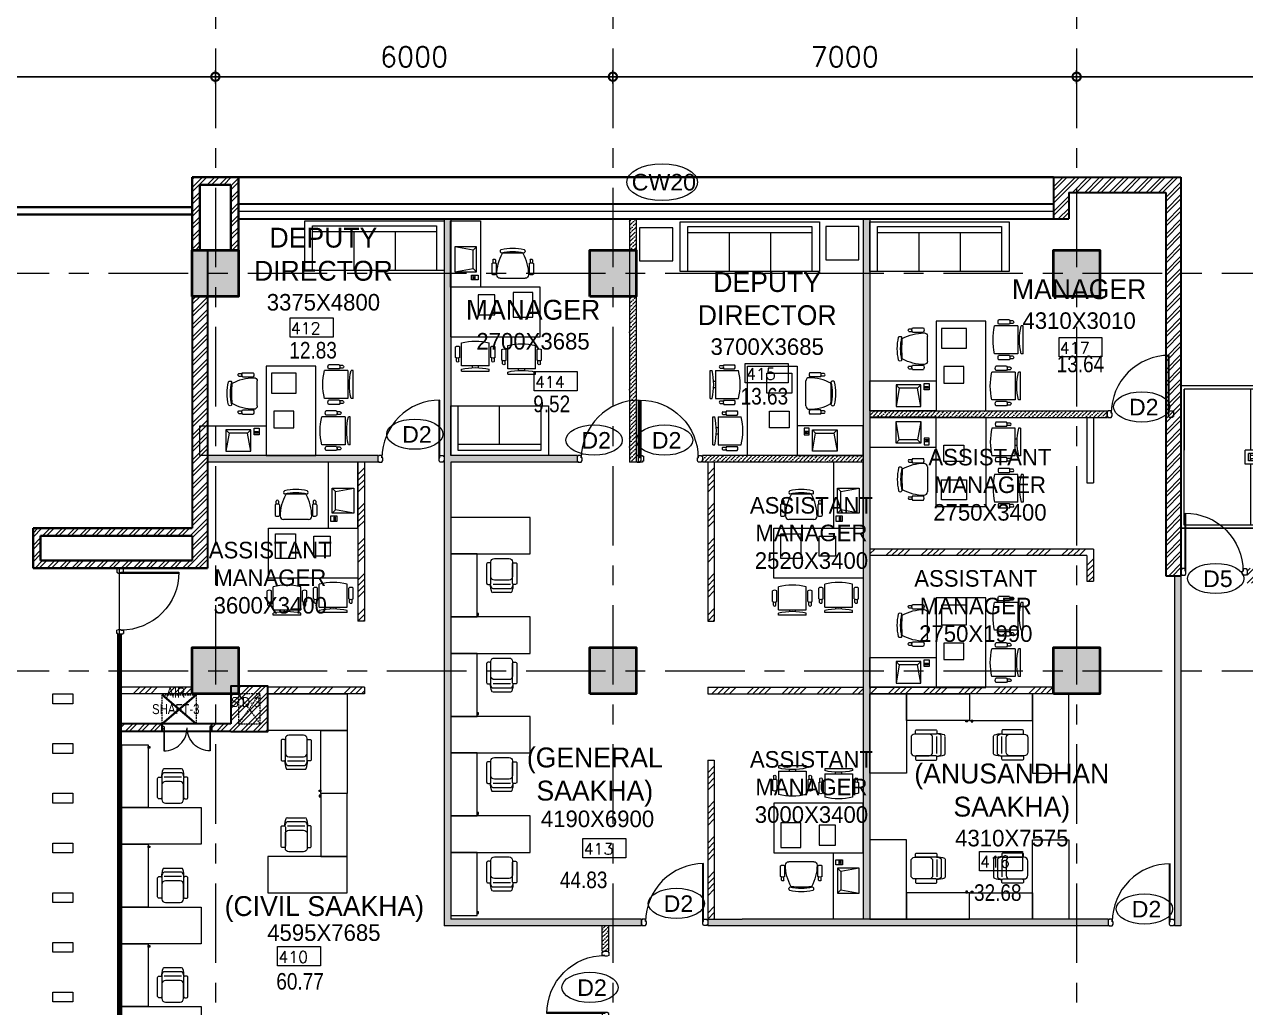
# Model space of a CAD drawing. Header units: millimetres. Extents: x 24487468 to 24959437, y -333213 to 842934.
# Drawn here: x 24725366 to 24743798, y 206656 to 221497 of the extents above; entities that cross this region are included whole.
import ezdxf

# ---------------------------------------------------------------- set-up
doc = ezdxf.new("R2010")
doc.units = ezdxf.units.MM
doc.header["$MEASUREMENT"] = 0
doc.header["$PDMODE"] = 3
doc.linetypes.add('Centreline', pattern=[21, 12, -3, 3, -3])
doc.linetypes.add('DASHED2', pattern=[0.375, 0.25, -0.125])
doc.layers.get('0').update_dxf_attribs({"lineweight": 5})
for name, color, linetype, lineweight in [('A 0.13 dw', 175, 'Continuous', 5), ('A 0.13furniture', 30, 'Continuous', 0), ('AREA', 7, 'Continuous', 5), ('COLUMN', 12, 'Continuous', 40), ('DIM', 183, 'Continuous', 5), ('FALSE CEILING', 7, 'Continuous', 35), ('HACTH', 8, 'Continuous', 0), ('hatch', 9, 'Continuous', 0), ('p1 plan grid lck', 6, 'Continuous', 5), ('room number', 99, 'Continuous', 20), ('text', 7, 'Continuous', 15), ('TEXT ROOM', 3, 'Continuous', 15), ('wall', 53, 'Continuous', 15), ('wall 0', 22, 'Continuous', 35), ('Wall1', 37, 'Continuous', 30), ('WALL2', 4, 'Continuous', 15), ('win shutters', 140, 'Continuous', 25), ('WINDOWS', 4, 'Continuous', 9)]:
    doc.layers.add(name, color=color, linetype=linetype, lineweight=lineweight)
doc.styles.add('arial', font='times.ttf')
doc.styles.add('ATTR', font='romans.shx', dxfattribs={"width": 0.8, "height": 0.48})
doc.styles.add('LABEL', font='arial.ttf', dxfattribs={"height": 18})
doc.styles.add('ordinary', font='arial.ttf')
doc.styles.add('ROMANS', font='romans__.ttf')
doc.styles.add('Tahoma', font='technic_.ttf')
doc.dimstyles.new('DIM100', dxfattribs={"dimtxt": 300, "dimasz": 250, "dimexe": 100, "dimexo": 100, "dimgap": 150, "dimtad": 1, "dimdec": 0, "dimrnd": 5, "dimzin": 0, "dimdsep": 46, "dimtxsty": 'ROMANS', "dimblk": 'DOTSMALL', "dimcen": 0.09, "dimclrd": 256, "dimclre": 256, "dimclrt": 7, "dimadec": 0, "dimazin": 0, "dimtfac": 1, "dimtdec": 0, "dimtix": 1, "dimtofl": 0, "dimtmove": 1, "dimatfit": 3, "dimfxl": 100, "dimfxlon": 1, "dimtolj": 1, "dimtzin": 0, "dimarcsym": 0})

# ---------------------------------------------------------------- blocks, each defined once
blk = doc.blocks.new('column 350')
at = {"layer": 'COLUMN', "ltscale": 100}
h = blk.add_hatch(color=256, dxfattribs=at)
h.dxf.hatch_style = 1
h.paths.add_polyline_path([(1327.5, 1037.5), (627.5, 1037.5), (627.5, 337.5), (1327.5, 337.5)])
blk.add_lwpolyline([(627.5, 1037.5), (1327.5, 1037.5), (1327.5, 337.5), (627.5, 337.5)], close=True, dxfattribs=at)
blk = doc.blocks.new('tt1')
at = {"layer": 'A 0.13furniture'}
for p, q in [((-1136, 904), (-1136, 641)), ((-1078, 902), (-1078, 639)), ((-1012, 901), (-1012, 640))]:
    blk.add_line(p, q, dxfattribs=at)
for points in [[(0, 0), (-552, 0), (-552, 1198), (0, 1198)], [(-552, 0), (-1502, 0), (-1502, 400), (-552, 400)], [(-1450, 400), (-1474, 400), (-1474, 422), (-1450, 422)]]:
    blk.add_lwpolyline(points, close=True, dxfattribs=at)
for points in [[(-993, 934), (-706, 934, 0.414214), (-686, 953), (-686, 979, 0.414214), (-706, 999), (-993, 999, 0.414214), (-1012, 979), (-1012, 953, 0.414214)], [(-673, 934), (-895, 934, 0.414214), (-947, 881), (-947, 660, 0.414214), (-895, 607), (-673, 607, 0.414214), (-621, 660), (-621, 881, 0.414214)], [(-993, 607), (-706, 607, -0.414214), (-686, 588), (-686, 562, -0.414214), (-706, 542), (-993, 542, -0.414214), (-1012, 562), (-1012, 588, -0.414214)]]:
    blk.add_lwpolyline(points, format="xyb", close=True, dxfattribs=at)
for centre, radius, start, end in [((-1117, 904), 19.6, 110.5247, 180), ((-1022, 650), 290, 87.2024, 110.5247), ((-1008, 832), 106, 88.5058, 125.6622), ((-1058, 902), 19.6, 125.6622, 180), ((-1117, 637), 19.6, 180, 249.4753), ((-1022, 891), 290, 249.4753, 272.7976), ((-1058, 639), 19.6, 180, 234.3378), ((-1008, 709), 106, 234.3378, 271.4942)]:
    blk.add_arc(centre, radius, start, end, dxfattribs=at)
blk = doc.blocks.new('Door1000-flat-3')
at = {"layer": 'A 0.13 dw'}
for p, q in [((-38, 0), (-38, -12)), ((38, 0), (-38, 0)), ((-38, -12), (-50, -12)), ((-50, -12), (-50, -63)), ((-50, -63), (-25, -75)), ((-25, -75), (12, -75)), ((12, -75), (12, -63)), ((12, -63), (50, -63)), ((38, -12), (38, 0)), ((50, -12), (38, -12)), ((50, -63), (50, -12)), ((-50, -937), (-25, -925)), ((-50, -988), (-50, -937)), ((-38, -988), (-50, -988)), ((-38, -1000), (-38, -988)), ((38, -1000), (-38, -1000)), ((-25, -925), (12, -925)), ((12, -925), (12, -937)), ((12, -925), (886, -925)), ((12, -937), (50, -937)), ((12, -937), (886, -937)), ((50, -988), (38, -988)), ((38, -988), (38, -1000)), ((50, -937), (50, -988))]:
    blk.add_line(p, q, dxfattribs=at)
blk.add_lwpolyline([(886, -937), (886, -937, 0.414214), (12, -63)], format="xyb", dxfattribs=at)
blk = doc.blocks.new('Production Armchair 1-flat-3-flat-1')
at = {"layer": 'A 0.13furniture'}
for p, q in [((175, 302), (224, 302)), ((175, 262), (225, 262)), ((231, 315), (393, 315)), ((231, 250), (393, 250)), ((454, 189), (454, -188)), ((175, -261), (225, -261)), ((175, -300), (224, -300)), ((231, -248), (393, -248)), ((231, -313), (393, -313))]:
    blk.add_line(p, q, dxfattribs=at)
for centre, radius, start, end in [((44, 156), 30.3, 34.2916, 145.7084), ((402, -433), 672, 89.8784, 119.0931), ((185, 282), 21.8, 114.8953, 245.3358), ((284, 282), 62.8, 148.9511, 211.0489), ((340, 282), 62.8, 328.9511, 31.0489), ((405, 190), 48.9, 359.252, 92.1864), ((804, 0), 804, 167.6021, 192.3979), ((854, 0), 804, 167.6021, 192.3979), ((1965, 0), 1896, 175.3453, 184.606), ((44, -156), 30.3, 214.2902, 325.7098), ((402, 435), 672, 240.894, 270.1219), ((185, -280), 21.8, 114.6645, 245.1044), ((284, -281), 62.8, 148.9511, 211.0489), ((340, -281), 62.8, 328.9511, 31.0489), ((405, -188), 48.9, 267.8132, 0.748)]:
    blk.add_arc(centre, radius, start, end, dxfattribs=at)
at = {"layer": 'A 0.13furniture', "style": 'ATTR', "text_generation_flag": 4, "width": 0.8, "flags": 9}
blk.add_attdef('ESTCODE', (0, 0), '', height=0.126, rotation=270, dxfattribs=at)
blk = doc.blocks.new('Executive Armchair 1-flat-5-flat-1')
at = {"layer": 'A 0.13furniture'}
for p, q in [((-80.00175, 209.8875), (-430.05475, 209.8875)), ((-207.9205, 299.7425), (-369.9195, 299.7425)), ((-207.9205, 234.94), (-369.9195, 234.94)), ((-152.609, 286.8125), (-201.71775, 286.7925)), ((-152.68875, 247.275), (-200.6105, 247.28)), ((-80.00175, -209.89), (-80.00175, 209.8875)), ((0, 210), (-30.0025, 210)), ((0, 210), (0, -210)), ((-53.85975, 45), (-80.00175, 45)), ((-80.00175, -45), (-53.8405, -45)), ((-80.00175, -209.89), (-430.001, -209.89)), ((-207.9205, -234.9425), (-369.9195, -234.9425)), ((-207.9205, -299.745), (-369.9195, -299.745)), ((-152.609, -286.815), (-201.71775, -286.795)), ((-152.68875, -247.2775), (-200.6105, -247.2825)), ((0, -210), (-30.0025, -210))]:
    blk.add_line(p, q, dxfattribs=at)
for centre, radius, start, end in [((439.44675, 0.11), 894.44925, 166.435999999, 193.5788), ((-316.09875, 267.3425), 62.82115, 148.951400001, 211.048700002), ((-261.74125, 267.3425), 62.82123, 328.951400001, 31.04859), ((-161.7745, 267.0625), 21.77348, 294.664000001, 65.104889999), ((839.5795, 0), 894.58, 166.423299999, 193.576700001), ((-316.099, -267.3425), 62.821, 148.951299998, 211.048700002), ((-261.741, -267.3425), 62.821, 328.951299998, 31.04867), ((-161.7745, -267.065), 21.77342, 294.894900003, 65.336150001)]:
    blk.add_arc(centre, radius, start, end, dxfattribs=at)
at = {"layer": 'A 0.13furniture', "style": 'ATTR', "text_generation_flag": 4, "width": 0.8, "flags": 9}
blk.add_attdef('ESTCODE', (0, 0), '', height=0.1199, rotation=90, dxfattribs=at)
blk = doc.blocks.new('Executive Armchair 1-flat-6-flat-1')
at = {"layer": 'A 0.13furniture'}
for p, q in [((-80.00175, 209.8875), (-430.05475, 209.8875)), ((-207.9205, 299.7425), (-369.9195, 299.7425)), ((-207.9205, 234.94), (-369.9195, 234.94)), ((-152.609, 286.8125), (-201.71775, 286.7925)), ((-152.68875, 247.275), (-200.6105, 247.28)), ((-80.00175, -209.89), (-80.00175, 209.8875)), ((0, 210), (-30.0025, 210)), ((0, 210), (0, -210)), ((-53.85975, 45), (-80.00175, 45)), ((-80.00175, -45), (-53.8405, -45)), ((-80.00175, -209.89), (-430.001, -209.89)), ((-207.9205, -234.9425), (-369.9195, -234.9425)), ((-207.9205, -299.745), (-369.9195, -299.745)), ((-152.609, -286.815), (-201.71775, -286.795)), ((-152.68875, -247.2775), (-200.6105, -247.2825)), ((0, -210), (-30.0025, -210))]:
    blk.add_line(p, q, dxfattribs=at)
for centre, radius, start, end in [((439.44675, 0.11), 894.44925, 166.435999999, 193.5788), ((-316.09875, 267.3425), 62.82115, 148.951400001, 211.048700002), ((-261.74125, 267.3425), 62.82123, 328.951400001, 31.04859), ((-161.7745, 267.0625), 21.77348, 294.664000001, 65.104889999), ((839.5795, 0), 894.58, 166.423299999, 193.576700001), ((-316.099, -267.3425), 62.821, 148.951299998, 211.048700002), ((-261.741, -267.3425), 62.821, 328.951299998, 31.04867), ((-161.7745, -267.065), 21.77342, 294.894900003, 65.336150001)]:
    blk.add_arc(centre, radius, start, end, dxfattribs=at)
at = {"layer": 'A 0.13furniture', "style": 'ATTR', "text_generation_flag": 4, "width": 0.8, "flags": 9}
blk.add_attdef('ESTCODE', (0, 0), '', height=0.1199, rotation=90, dxfattribs=at)
blk = doc.blocks.new('ASD-flat-1-flat-1')
at = {"layer": 'A 0.13furniture'}
for p, q in [((552383, -73628), (551383, -73628)), ((551383, -73628), (551383, -74078)), ((551777, -74017), (551777, -73692)), ((551827, -73967), (551777, -73692)), ((551777, -73692), (552152, -73692)), ((552152, -73692), (552102, -73967)), ((552152, -73692), (552152, -74017)), ((551383, -74078), (552383, -74078)), ((551777, -74017), (551827, -73967)), ((552152, -74017), (551777, -74017)), ((552102, -73967), (551827, -73967)), ((552102, -73967), (552152, -74017)), ((552202, -73942), (552202, -74042)), ((552277, -73942), (552202, -73942)), ((552202, -74042), (552277, -74042)), ((552214, -73967), (552214, -73992)), ((552264, -73967), (552214, -73967)), ((552214, -73992), (552264, -73992)), ((552239, -73967), (552239, -73992)), ((552264, -73992), (552264, -73967)), ((552277, -74042), (552277, -73942))]:
    blk.add_line(p, q, dxfattribs=at)
for points in [[(553133, -73628), (553133, -74978), (552383, -74978), (552383, -73628)], [(552801, -74296), (552501, -74296), (552501, -74046), (552801, -74046)], [(552839, -74871), (552464, -74871), (552464, -74571), (552839, -74571)]]:
    blk.add_lwpolyline(points, close=True, dxfattribs=at)
for name, p in [('Executive Armchair 1-flat-6-flat-1', (553655, -74001)), ('Production Armchair 1-flat-3-flat-1', (551797, -74565)), ('Executive Armchair 1-flat-5-flat-1', (553696, -74699))]:
    blk.add_blockref(name, p, dxfattribs=at)
at = {"layer": 'A 0.13furniture', "style": 'ATTR', "width": 0.8, "flags": 9}
blk.add_attdef('ESTCODE', (551777, -73692), '', height=0.00147, dxfattribs=at)
blk = doc.blocks.new('EEXIT')
at = {"layer": 'WINDOWS', "lineweight": 0}
for p, q in [((0, 4581), (-2150, 4581)), ((-2150, 4581), (-2150, 2781)), ((-50, 4531), (-2100, 4531)), ((-2100, 4531), (-2100, 2753)), ((-2100, 4531), (-1180, 4531)), ((-50, 4531), (-50, 2781)), ((0, 4581), (0, 2753)), ((-2100, 3531), (-1180, 3531)), ((-1180, 3611), (-1180, 1700)), ((-1180, 3611), (-970, 3611)), ((-1130, 3561), (-1130, 1750)), ((-1130, 3561), (-1020, 3561)), ((-1130, 3531), (-1020, 3531)), ((-1100, 3531), (-1100, 1781)), ((-1050, 3531), (-1050, 1781)), ((-1020, 3561), (-1020, 1750)), ((-970, 3611), (-970, 1700)), ((-970, 3531), (-50, 3531)), ((-2100, 3281), (-1180, 3281)), ((-1130, 3281), (-1100, 3281)), ((-1050, 3281), (-1020, 3281)), ((-970, 3281), (-50, 3281)), ((-2100, 3031), (-1180, 3031)), ((-1130, 3031), (-1100, 3031)), ((-1050, 3031), (-1020, 3031)), ((-970, 3031), (-50, 3031)), ((-2150, 2781), (-2150, 731)), ((-2100, 2781), (-1180, 2781)), ((-1130, 2781), (-1100, 2781)), ((-1050, 2781), (-1020, 2781)), ((-970, 2781), (-50, 2781)), ((-50, 2781), (-50, 781)), ((-2100, 2753), (-2100, 781)), ((0, 2753), (0, 731)), ((-2100, 2531), (-1180, 2531)), ((-1130, 2531), (-1100, 2531)), ((-1050, 2531), (-1020, 2531)), ((-970, 2531), (-50, 2531)), ((-2100, 2281), (-1180, 2281)), ((-1130, 2281), (-1100, 2281)), ((-1050, 2281), (-1020, 2281)), ((-970, 2281), (-50, 2281)), ((-2100, 2031), (-1180, 2031)), ((-1130, 2031), (-1100, 2031)), ((-1050, 2031), (-1020, 2031)), ((-970, 2031), (-50, 2031)), ((-2100, 1781), (-1180, 1781)), ((-970, 1700), (-1180, 1700)), ((-1020, 1781), (-1130, 1781)), ((-1020, 1750), (-1130, 1750)), ((-1050, 1781), (-1020, 1781)), ((-970, 1781), (-50, 1781)), ((-2100, 781), (-1180, 781)), ((-50, 781), (-2100, 781)), ((0, 731), (-2150, 731))]:
    blk.add_line(p, q, dxfattribs=at)
blk = doc.blocks.new('*U36')
at = {"layer": 'room number'}
blk.add_lwpolyline([(46, 40), (46, 240), (491, 240), (491, 40)], close=True, dxfattribs=at)
at = {"layer": 'room number', "style": 'ROMANS'}
blk.add_attdef('ROOM_NUM', (53, 73), '', height=120, dxfattribs=at)
blk = doc.blocks.new('md1')
at = {"layer": 'A 0.13 dw'}
for p, q in [((-924, 1799), (-936, 1799)), ((-936, 1799), (-936, 1748)), ((-936, 1748), (-911, 1736)), ((-924, 1811), (-924, 1799)), ((-848, 1811), (-924, 1811)), ((-911, 1736), (-874, 1736)), ((-874, 1736), (-874, 1748)), ((-874, 1748), (-836, 1748)), ((-874, 1748), (0, 1748)), ((-874, 1736), (0, 1736)), ((-848, 1799), (-848, 1811)), ((-836, 1799), (-848, 1799)), ((-836, 1748), (-836, 1799)), ((-936, 0), (-911, 12)), ((-936, -51), (-936, 0)), ((-911, 12), (-874, 12)), ((-874, 12), (-874, 0)), ((-874, 12), (0, 12)), ((-874, 0), (-836, 0)), ((-874, 0), (0, 0)), ((-836, 0), (-836, -51)), ((-924, -51), (-936, -51)), ((-924, -63), (-924, -51)), ((-848, -63), (-924, -63)), ((-836, -51), (-848, -51)), ((-848, -51), (-848, -63))]:
    blk.add_line(p, q, dxfattribs=at)
for points in [[(0, 1748), (0, 1748, -0.414214), (-874, 874)], [(0, 0), (0, 0, 0.414214), (-874, 874)]]:
    blk.add_lwpolyline(points, format="xyb", dxfattribs=at)
blk = doc.blocks.new("84'' Sofa-flat-3-flat-1")
at = {"layer": 'A 0.13furniture'}
for p, q in [((-1987.5, -75), (-1987.5, -749.999925)), ((-112.5, -75), (-1987.5, -75)), ((-112.5, -162.5), (-1987.5, -162.5)), ((-1362.5, -162.5), (-1362.5, -749.999925)), ((-737.5, -162.5), (-737.5, -749.999925)), ((-112.5, -749.999925), (-112.5, -75))]:
    blk.add_line(p, q, dxfattribs=at)
blk.add_lwpolyline([(0, -749.999925), (0, 0), (-2100, 0), (-2100, -749.999925)], close=True, dxfattribs=at)
at = {"layer": 'A 0.13furniture', "style": 'ATTR', "text_generation_flag": 4, "width": 0.8, "flags": 9}
blk.add_attdef('ESTCODE', (0, 0), '', height=0.42, rotation=180, dxfattribs=at)
blk = doc.blocks.new('s11')
at = {"layer": 'A 0.13furniture'}
for p, q in [((-1363, 675), (-1363, 0)), ((-113, 675), (-1363, 675)), ((-1363, 587), (-1363, 0)), ((-113, 587), (-1363, 587)), ((-738, 587), (-738, 0)), ((-113, 0), (-113, 675))]:
    blk.add_line(p, q, dxfattribs=at)
blk.add_lwpolyline([(0, 0), (0, 750), (-1475, 750), (-1475, 0)], close=True, dxfattribs=at)
at = {"layer": 'A 0.13furniture', "style": 'ATTR', "text_generation_flag": 4, "width": 0.8, "flags": 9}
blk.add_attdef('ESTCODE', (0, 750), '', height=0.42, rotation=180, dxfattribs=at)
blk = doc.blocks.new('_DotSmall')
at = {"color": 0, "linetype": 'ByBlock', "const_width": 0.5}
blk.add_lwpolyline([(-0.0625, 0, 1), (0.0625, 0, 1)], format="xyb", close=True, dxfattribs=at)
blk = doc.blocks.new('*D79')
at = {"layer": 'Defpoints', "color": 0, "ltscale": 100, "transparency": 16777216}
for p in [(24728248, 220707), (24720748, 218090), (24728248, 218090)]:
    blk.add_point(p, dxfattribs=at)
at = {"layer": 'DIM', "lineweight": -2, "ltscale": 100, "transparency": 16777216}
for p, q in [((24720748, 220607), (24720748, 220807)), ((24720748, 220707), (24728248, 220707)), ((24728248, 220607), (24728248, 220807))]:
    blk.add_line(p, q, dxfattribs=at)
at = {"layer": 'DIM', "lineweight": -2, "ltscale": 100, "transparency": 16777216, "xscale": 250, "yscale": 250, "zscale": 250, "rotation": 180}
blk.add_blockref('_DotSmall', (24720748, 220707), dxfattribs=at)
at = {"layer": 'DIM', "lineweight": -2, "ltscale": 100, "transparency": 16777216, "xscale": 250, "yscale": 250, "zscale": 250}
blk.add_blockref('_DotSmall', (24728248, 220707), dxfattribs=at)
at = {"layer": 'DIM', "color": 7, "ltscale": 100, "transparency": 16777216, "insert": (24724498, 221008), "char_height": 300, "attachment_point": 5, "style": 'ROMANS'}
blk.add_mtext('\\A1;7500', dxfattribs=at)
blk = doc.blocks.new('*D80')
at = {"layer": 'Defpoints', "color": 0, "ltscale": 100, "transparency": 16777216}
for p in [(24734248, 220707), (24728248, 218090), (24734248, 218090)]:
    blk.add_point(p, dxfattribs=at)
at = {"layer": 'DIM', "lineweight": -2, "ltscale": 100, "transparency": 16777216}
for p, q in [((24728248, 220607), (24728248, 220807)), ((24728248, 220707), (24734248, 220707)), ((24734248, 220607), (24734248, 220807))]:
    blk.add_line(p, q, dxfattribs=at)
at = {"layer": 'DIM', "lineweight": -2, "ltscale": 100, "transparency": 16777216, "xscale": 250, "yscale": 250, "zscale": 250, "rotation": 180}
blk.add_blockref('_DotSmall', (24728248, 220707), dxfattribs=at)
at = {"layer": 'DIM', "lineweight": -2, "ltscale": 100, "transparency": 16777216, "xscale": 250, "yscale": 250, "zscale": 250}
blk.add_blockref('_DotSmall', (24734248, 220707), dxfattribs=at)
at = {"layer": 'DIM', "color": 7, "ltscale": 100, "transparency": 16777216, "insert": (24731248, 221008), "char_height": 300, "attachment_point": 5, "style": 'ROMANS'}
blk.add_mtext('\\A1;6000', dxfattribs=at)
blk = doc.blocks.new('*D81')
at = {"layer": 'Defpoints', "color": 0, "ltscale": 100, "transparency": 16777216}
for p in [(24741248, 220707), (24734248, 218090), (24741248, 218090)]:
    blk.add_point(p, dxfattribs=at)
at = {"layer": 'DIM', "lineweight": -2, "ltscale": 100, "transparency": 16777216}
for p, q in [((24734248, 220607), (24734248, 220807)), ((24734248, 220707), (24741248, 220707)), ((24741248, 220607), (24741248, 220807))]:
    blk.add_line(p, q, dxfattribs=at)
at = {"layer": 'DIM', "lineweight": -2, "ltscale": 100, "transparency": 16777216, "xscale": 250, "yscale": 250, "zscale": 250, "rotation": 180}
blk.add_blockref('_DotSmall', (24734248, 220707), dxfattribs=at)
at = {"layer": 'DIM', "lineweight": -2, "ltscale": 100, "transparency": 16777216, "xscale": 250, "yscale": 250, "zscale": 250}
blk.add_blockref('_DotSmall', (24741248, 220707), dxfattribs=at)
at = {"layer": 'DIM', "color": 7, "ltscale": 100, "transparency": 16777216, "insert": (24737748, 221008), "char_height": 300, "attachment_point": 5, "style": 'ROMANS'}
blk.add_mtext('\\A1;7000', dxfattribs=at)
blk = doc.blocks.new('*D82')
at = {"layer": 'Defpoints', "color": 0, "ltscale": 100, "transparency": 16777216}
for p in [(24748747, 220707), (24741248, 218090), (24748747, 217740)]:
    blk.add_point(p, dxfattribs=at)
at = {"layer": 'DIM', "lineweight": -2, "ltscale": 100, "transparency": 16777216}
for p, q in [((24741248, 220607), (24741248, 220807)), ((24741248, 220707), (24748747, 220707)), ((24748747, 220607), (24748747, 220807))]:
    blk.add_line(p, q, dxfattribs=at)
at = {"layer": 'DIM', "lineweight": -2, "ltscale": 100, "transparency": 16777216, "xscale": 250, "yscale": 250, "zscale": 250, "rotation": 180}
blk.add_blockref('_DotSmall', (24741248, 220707), dxfattribs=at)
at = {"layer": 'DIM', "lineweight": -2, "ltscale": 100, "transparency": 16777216, "xscale": 250, "yscale": 250, "zscale": 250}
blk.add_blockref('_DotSmall', (24748747, 220707), dxfattribs=at)
at = {"layer": 'DIM', "color": 7, "ltscale": 100, "transparency": 16777216, "insert": (24744998, 221008), "char_height": 300, "attachment_point": 5, "style": 'ROMANS'}
blk.add_mtext('\\A1;7500', dxfattribs=at)

msp = doc.modelspace()

# ---------------------------------------------------------------- hatches: boundary and pattern name
at = {"layer": 'hatch', "ltscale": 100}
h = msp.add_hatch(dxfattribs=at)
h.set_pattern_fill('ANSI32', color=256, scale=350)
h.set_pattern_definition([(45, (24728248.23, 218640.39), (-92.808, 92.808), []), (45, (24728310.1, 218640.39), (-92.808, 92.808), [])])
h.paths.add_polyline_path([(24728598.2, 219190.3), (24727898.2, 219190.3), (24727898.2, 218090.5), (24728013.2, 218090.5), (24728013.2, 219075.3), (24728483.2, 219075.3), (24728483.2, 218090.5), (24728598.2, 218090.5)])
h = msp.add_hatch(dxfattribs=at)
h.set_pattern_fill('ANSI32', color=256, scale=350)
h.paths.add_polyline_path([(24742822.7, 219190.3), (24740897.7, 219189.6), (24740897.8, 218790.3), (24740897.8, 218560.3), (24741127.9, 218560.3), (24741127.8, 218959.7), (24742592.7, 218960.2), (24742592.7, 213175.5), (24742822.7, 213175.5)])
h.paths.add_polyline_path([(24745007.7, 213290.5), (24743822.7, 213290.5), (24743822.7, 213060.5), (24745007.7, 213060.5)])
h.paths.add_polyline_path([(24756823.2, 213890.5), (24755508.2, 213890.5), (24755508.2, 213060.5), (24756823.2, 213060.5)])
h.paths.add_polyline_path([(24755623.2, 213175.5), (24755623.2, 213775.5), (24756708.2, 213775.5), (24756708.2, 213175.5)], flags=16)
h = msp.add_hatch(dxfattribs=at)
h.set_pattern_fill('ANSI36', color=256, scale=350)
h.paths.add_polyline_path([(24731799.7, 218560.3), (24731699.7, 218560.3), (24731699.7, 211490.5), (24731699.7, 207890.5), (24734679.2, 207890), (24734679.2, 207990.6), (24731799.7, 207990.5), (24731799.7, 211490.5), (24731799.7, 214890.5), (24733708.2, 214890.5), (24733708.2, 214990.5), (24731799.7, 214990.5)])
h.paths.add_polyline_path([(24730699.6, 214990.5), (24728128.2, 214990.5), (24728128.2, 214890.5), (24730699.6, 214890.5)])
h.paths.add_polyline_path([(24729892.3, 206090.5), (24729792.3, 206090.5), (24729792.3, 202790.6), (24729892.3, 202790.6)])
h.paths.add_polyline_path([(24727897.2, 206090.5), (24726811.5, 206090.5), (24726811.6, 205990.5), (24727897.2, 205990.5)])
h.paths.add_polyline_path([(24728792.3, 206090.5), (24728597.2, 206090.5), (24728597.2, 205990.5), (24728792.3, 205990.5)])
h.paths.add_polyline_path([(24734192.7, 202790.6), (24726812.3, 202790.6), (24726812.3, 202690.6), (24734192.7, 202690.6)])
h.paths.add_polyline_path([(24729892.3, 202690.6), (24729792.3, 202690.6), (24729792.3, 199390.5), (24729892.3, 199390.5)])
h.paths.add_polyline_path([(24728792.3, 199490.5), (24728596.6, 199490.5), (24728596.6, 199390.5), (24728792.3, 199390.5)])
h.paths.add_polyline_path([(24727896.6, 199490.5), (24726813, 199490.5), (24726813, 199390.5), (24727896.6, 199390.5)])
h.paths.add_polyline_path([(24730218.3, 194090.6), (24728596.1, 194090.5), (24728596.1, 193990.5), (24730218.3, 193990.6)])
h.paths.add_polyline_path([(24727896.1, 194090.4), (24726814.1, 194090.3), (24726814.1, 193990.3), (24727896.1, 193990.4)])
h = msp.add_hatch(dxfattribs=at)
h.set_pattern_fill('ANSI36', color=256, scale=350)
h.paths.add_polyline_path([(24734598.2, 217390.5), (24734498.2, 217390.5), (24734498.2, 214890.5), (24734598.2, 214890.5)])
h.paths.add_polyline_path([(24734598.2, 218560.3), (24734498.2, 218560.3), (24734498.2, 218090.5), (24734598.2, 218090.5)])
h.paths.add_polyline_path([(24738027.6, 214990.5), (24735598.3, 214990.5), (24735598.3, 214890.5), (24738027.6, 214890.5)])
h = msp.add_hatch(dxfattribs=at)
h.set_pattern_fill('ANSI36', color=256, scale=350)
h.paths.add_polyline_path([(24741722.7, 207990.5), (24738027.6, 207990.5), (24736197.7, 207990.5), (24735679.2, 207990.5), (24735679.2, 207890.5), (24741722.7, 207890.5)])
h.paths.add_polyline_path([(24738127.6, 218560.3), (24738027.6, 218560.3), (24738027.6, 207990.5), (24738127.6, 207990.5)])
h = msp.add_hatch(dxfattribs=at)
h.set_pattern_fill('ANSI32', color=256, scale=350)
h.set_pattern_definition([(45, (24726812.14, 215690.5), (-92.808, 92.808), []), (45, (24726874.02, 215690.5), (-92.808, 92.808), [])])
h.paths.add_polyline_path([(24728128.2, 217390.5), (24727898.2, 217390.5), (24727897.7, 213890.5), (24725496.1, 213890.5), (24725496.1, 213290.5), (24728128.2, 213290.5)])
h.paths.add_polyline_path([(24727898.2, 213405.5), (24725611.1, 213405.5), (24725611.1, 213775.5), (24727897.7, 213775.5), (24727898.2, 213775.5)], flags=16)
h = msp.add_hatch(dxfattribs=at)
h.set_pattern_fill('ANSI36', color=256, scale=350)
h.paths.add_polyline_path([(24741707.4, 215665.4), (24738127.6, 215665.1), (24738127.6, 215565.5), (24741400.7, 215565.5), (24741400.7, 215565.4), (24741707.4, 215565.4)])
h = msp.add_hatch(dxfattribs=at)
h.set_pattern_fill('ANSI34', color=256, scale=500)
h.set_pattern_definition([(45, (24730449.66, 213690.5), (-265.17, 265.17), []), (45, (24730538.05, 213690.5), (-265.17, 265.17), []), (45, (24730626.43, 213690.5), (-265.17, 265.17), []), (45, (24730714.82, 213690.5), (-265.17, 265.17), [])])
h.paths.add_polyline_path([(24730499.7, 214890.5), (24730399.7, 214890.5), (24730399.7, 212490.5), (24730499.7, 212490.5)])
h = msp.add_hatch(dxfattribs=at)
h.set_pattern_fill('ANSI34', color=256, scale=500)
h.set_pattern_definition([(45, (24735729.25, 213690.5), (-265.17, 265.17), []), (45, (24735817.64, 213690.5), (-265.17, 265.17), []), (45, (24735906.02, 213690.5), (-265.17, 265.17), []), (45, (24735994.4, 213690.5), (-265.17, 265.17), [])])
h.paths.add_polyline_path([(24735779.2, 214890.5), (24735679.2, 214890.5), (24735679.2, 212490.5), (24735779.2, 212490.5)])
h = msp.add_hatch(dxfattribs=at)
h.set_pattern_fill('ANSI34', color=256, scale=500)
h.set_pattern_definition([(45, (24739814.4, 213334.25), (-265.165, 265.165), []), (45, (24739902.8, 213334.25), (-265.165, 265.165), []), (45, (24739991.17, 213334.25), (-265.165, 265.165), []), (45, (24740079.56, 213334.25), (-265.165, 265.165), [])])
h.paths.add_polyline_path([(24741500.7, 213578), (24738127.6, 213578), (24738127.6, 213478), (24741400.7, 213478), (24741401.2, 213090.5), (24741501.2, 213090.5)])
h = msp.add_hatch(dxfattribs=at)
h.set_pattern_fill('ANSI36', color=256, scale=350)
h.paths.add_polyline_path([(24742822.7, 213175.5), (24742722.7, 213175.5), (24742722.7, 207890.5), (24742822.7, 207890.5)])
h.paths.add_polyline_path([(24744722.7, 213060.5), (24744622.7, 213060.5), (24744622.7, 206970.6), (24744722.7, 206970.6)])
h.paths.add_polyline_path([(24749097.7, 208831.8), (24748997.7, 208831.8), (24748997.7, 207990.5), (24745722.7, 207990.5), (24745722.7, 207890.5), (24749097.7, 207890.5)])
h.paths.add_polyline_path([(24749097.7, 211390.5), (24748997.7, 211390.5), (24748997.7, 208831.8), (24749097.7, 208831.8)])
h.paths.add_polyline_path([(24749097.7, 213060.5), (24748997.7, 213060.5), (24748997.7, 211390.5), (24749097.7, 211390.5)])
h = msp.add_hatch(dxfattribs=at)
h.set_pattern_fill('ANSI34', color=256, scale=500)
h.set_pattern_definition([(45, (24728647.6, 211440.5), (-265.165, 265.165), []), (45, (24728735.98, 211440.5), (-265.165, 265.165), []), (45, (24728824.37, 211440.5), (-265.165, 265.165), []), (45, (24728912.75, 211440.5), (-265.165, 265.165), [])])
h.paths.add_polyline_path([(24727897.7, 211490.5), (24726795.5, 211490.5), (24726795.5, 211390.5), (24727897.7, 211390.5)])
h.paths.add_polyline_path([(24730499.7, 211490.5), (24729040, 211490.5), (24729040, 211390.5), (24730499.7, 211390.5)])
h = msp.add_hatch(dxfattribs=at)
h.set_pattern_fill('ANSI32', color=256, scale=350)
h.set_pattern_definition([(45, (24728603.28, 211165.5), (-92.808, 92.808), []), (45, (24728665.15, 211165.5), (-92.808, 92.808), [])])
h.paths.add_polyline_path([(24729040, 211505.5), (24728597.7, 211505.5), (24728597.7, 211390.5), (24728482.7, 211390.5), (24728482.7, 210940.5), (24728196.5, 210940.5), (24728196.5, 210869.4), (24728196.6, 210869.4), (24728196.5, 210899.8), (24728191.7, 210899.8), (24728191.7, 210904.6), (24728171.3, 210904.6), (24728166.5, 210894.6), (24728166.5, 210879.8), (24728171.3, 210879.8), (24728171.3, 210864.6), (24728191.7, 210864.6), (24728191.7, 210869.4), (24728196.5, 210869.4), (24728196.5, 210899.8), (24728196.5, 210899.8), (24728196.6, 210869.4), (24728196.5, 210825.5), (24728482.7, 210825.5), (24729040, 210825.5)])
h = msp.add_hatch(dxfattribs=at)
h.set_pattern_fill('ANSI34', color=256, scale=500)
h.set_pattern_definition([(45, (24736853.43, 211440.5), (-265.17, 265.17), []), (45, (24736941.8, 211440.5), (-265.17, 265.17), []), (45, (24737030.2, 211440.5), (-265.17, 265.17), []), (45, (24737118.6, 211440.5), (-265.165, 265.165), [])])
h.paths.add_polyline_path([(24738027.6, 211490.5), (24735679.2, 211490.5), (24735679.2, 211390.5), (24738027.6, 211390.5)])
h = msp.add_hatch(dxfattribs=at)
h.set_pattern_fill('ANSI34', color=256, scale=500)
h.set_pattern_definition([(45, (24739512.65, 211440.5), (-265.17, 265.17), []), (45, (24739601.04, 211440.5), (-265.165, 265.165), []), (45, (24739689.43, 211440.5), (-265.165, 265.165), []), (45, (24739777.8, 211440.5), (-265.165, 265.165), [])])
h.paths.add_polyline_path([(24740897.7, 211490.5), (24738127.6, 211490.5), (24738127.6, 211390.5), (24740897.7, 211390.5)])
h = msp.add_hatch(dxfattribs=at)
h.set_pattern_fill('ANSI32', color=256, scale=350)
h.set_pattern_definition([(45, (24727128.53, 210883), (-92.81, 92.81), []), (45, (24727190.4, 210883), (-92.81, 92.81), [])])
h.paths.add_polyline_path([(24726810.5, 210940.5), (24726810.5, 210825.5), (24727446.5, 210825.5), (24727446.5, 210869.4), (24727446.5, 210869.4), (24727446.6, 210899.8), (24727446.5, 210940.5)])
h = msp.add_hatch(dxfattribs=at)
h.set_pattern_fill('ANSI34', color=256, scale=500)
h.set_pattern_definition([(45, (24735729.25, 209190.5), (-265.17, 265.17), []), (45, (24735817.64, 209190.5), (-265.17, 265.17), []), (45, (24735906.02, 209190.5), (-265.17, 265.17), []), (45, (24735994.4, 209190.5), (-265.17, 265.17), [])])
h.paths.add_polyline_path([(24735779.2, 210390.5), (24735679.2, 210390.5), (24735679.2, 207990.5), (24735779.2, 207990.5)])
h = msp.add_hatch(dxfattribs=at)
h.set_pattern_fill('ANSI36', color=256, scale=350)
h.paths.add_polyline_path([(24734188.3, 207890.1), (24734088.3, 207890.1), (24734088.3, 207505.5), (24734188.3, 207505.5)])

# ---------------------------------------------------------------- linework, layer by layer
at = {"layer": 'A 0.13furniture'}
for points in [[(24734650.9, 217926.4), (24735150.9, 217926.4), (24735150.9, 218426.4), (24734650.9, 218426.4)], [(24737460.8, 217945.4), (24737960.8, 217945.4), (24737960.8, 218445.4), (24737460.8, 218445.4)]]:
    msp.add_lwpolyline(points, close=True, dxfattribs=at)
at = {"layer": 'FALSE CEILING', "ltscale": 100}
for p, q in [((24727446.5, 211375.5), (24727956.9, 210940.5)), ((24727446.5, 210940.5), (24727956.9, 211375.5))]:
    msp.add_line(p, q, dxfattribs=at)
at = {"layer": 'HACTH', "ltscale": 100}
msp.add_line((24726795.6, 213290.5), (24726795.5, 210949.4), dxfattribs=at)
at = {"layer": 'HACTH', "linetype": 'DASHED2', "ltscale": 100}
for p, q in [((24728597.7, 210940.5), (24728925, 211390.5)), ((24728925, 210940.5), (24728597.7, 211390.5))]:
    msp.add_line(p, q, dxfattribs=at)
for points in [[(24727446.5, 211375.5), (24727956.9, 211375.5), (24727956.9, 210940.5), (24727446.5, 210940.5)], [(24728597.7, 211390.5), (24728597.7, 210940.5), (24728925, 210940.5), (24728925, 211390.5)]]:
    msp.add_lwpolyline(points, close=True, dxfattribs=at)
at = {"layer": 'hatch', "ltscale": 100}
msp.add_line((24727898.2, 218090.5), (24728598.2, 218090.5), dxfattribs=at)
at = {"layer": 'p1 plan grid lck', "linetype": 'Centreline', "ltscale": 100}
for p, q in [((24728247.7, 223231), (24728247.7, 176384)), ((24734247.7, 223231), (24734247.7, 176384)), ((24741247.7, 223231), (24741247.7, 176384)), ((24709837.4, 217740.5), (24762027.1, 217740.5)), ((24709837.4, 211740.5), (24762027.1, 211740.5))]:
    msp.add_line(p, q, dxfattribs=at)
at = {"layer": 'text', "ltscale": 100}
for centre, major_axis, ratio in [((24734991.3, 219115.2), (-535.1, 0), 0.5199659), ((24742229.7, 215723.6), (-424.8, 0), 0.5372842), ((24731259, 215311.3), (-424.8, 0), 0.5372842), ((24733964.9, 215222.1), (-424.8, 0), 0.5372842), ((24735027.7, 215222.1), (-424.8, 0), 0.5372842), ((24743348.1, 213132.9), (-424.8, 0), 0.5372842), ((24735206, 208228.4), (-424.8, 0), 0.5372842), ((24742271.1, 208145.1), (-424.8, 0), 0.5372842), ((24733902.1, 206960.3), (-424.8, 0), 0.5372842)]:
    msp.add_ellipse(centre, major_axis=major_axis, ratio=ratio, dxfattribs=at)
at = {"layer": 'wall', "ltscale": 100}
msp.add_line((24742822.7, 213890.5), (24755508.2, 213890.5), dxfattribs=at)
for points in [[(24725796.1, 211390.5), (24726096.1, 211390.5), (24726096.1, 211240.5), (24725796.1, 211240.5)], [(24725796.1, 210640.5), (24726096.1, 210640.5), (24726096.1, 210490.5), (24725796.1, 210490.5)], [(24725796.1, 209890.5), (24726096.1, 209890.5), (24726096.1, 209740.5), (24725796.1, 209740.5)], [(24725796.1, 209140.5), (24726096.1, 209140.5), (24726096.1, 208990.5), (24725796.1, 208990.5)], [(24725796.1, 208390.5), (24726096.1, 208390.5), (24726096.1, 208240.5), (24725796.1, 208240.5)], [(24725796.1, 207640.5), (24726096.1, 207640.5), (24726096.1, 207490.5), (24725796.1, 207490.5)], [(24725796.1, 206890.5), (24726096.1, 206890.5), (24726096.1, 206740.5), (24725796.1, 206740.5)]]:
    msp.add_lwpolyline(points, close=True, dxfattribs=at)
at = {"layer": 'wall 0', "ltscale": 100}
for p, q in [((24727898.2, 218090.5), (24727898.2, 219190.3)), ((24728598.2, 219190.3), (24727898.2, 219190.3)), ((24728598.2, 219190.3), (24740897.7, 219189.6)), ((24728598.2, 218090.5), (24728598.2, 219190.3)), ((24728483.2, 219075.3), (24728013.2, 219075.3)), ((24728013.2, 218090.5), (24728013.2, 219075.3)), ((24728483.2, 218090.5), (24728483.2, 219075.3)), ((24712080, 218740.7), (24727898.2, 218740.2)), ((24712195, 218625.7), (24727898.2, 218625.2)), ((24727897.7, 213890.5), (24725496.1, 213890.5)), ((24725496.1, 213890.5), (24725496.1, 213290.5)), ((24727897.7, 213890.5), (24726303.6, 213890.5)), ((24727897.7, 213775.5), (24725611.1, 213775.5)), ((24725611.1, 213775.5), (24725611.1, 213405.5)), ((24726795.5, 213775.5), (24727898.2, 213775.5)), ((24725496.1, 213290.5), (24728128.2, 213290.5)), ((24725611.1, 213405.5), (24727898.2, 213405.5))]:
    msp.add_line(p, q, dxfattribs=at)
at = {"layer": 'Wall1', "ltscale": 100}
for p, q in [((24740897.7, 219190.3), (24740897.8, 218790.3)), ((24740897.7, 219189.6), (24742822.7, 219190.3)), ((24742822.7, 219190.3), (24742822.7, 213175.5)), ((24728598.2, 218790.3), (24740897.8, 218790.3)), ((24728598.2, 218560.3), (24728598.2, 218790.3)), ((24740897.8, 218790.3), (24740897.8, 218560.3)), ((24741127.8, 218959.7), (24742592.7, 218960.2)), ((24741127.8, 218959.7), (24741127.9, 218560.3)), ((24742592.7, 218960.2), (24742592.7, 213175.5)), ((24728598.2, 218560.3), (24741127.9, 218560.3)), ((24727898.2, 218090.5), (24727897.7, 213890.5)), ((24728128.2, 218090.5), (24728128.2, 213290.5)), ((24727898.2, 213775.5), (24727898.2, 213405.5)), ((24742592.7, 213175.5), (24742822.7, 213175.5)), ((24726810.5, 210940.5), (24726815.1, 189640.5)), ((24728482.7, 210940.5), (24726810.5, 210940.5)), ((24727446.5, 210825.6), (24727446.5, 210940.6)), ((24728196.5, 210825.5), (24728196.5, 210940.5)), ((24728482.7, 210825.5), (24726810.5, 210825.5))]:
    msp.add_line(p, q, dxfattribs=at)
msp.add_lwpolyline([(24728482.7, 210825.5), (24729040, 210825.5), (24729040, 211505.5), (24728482.7, 211505.5), (24728482.7, 210940.5)], dxfattribs=at)
at = {"layer": 'WALL2', "ltscale": 100}
for p, q in [((24731699.7, 218560.3), (24731699.7, 211490.5)), ((24731799.7, 218560.3), (24731799.7, 214990.5)), ((24734498.2, 218560.3), (24734498.2, 214890.5)), ((24734598.2, 218560.3), (24734598.2, 214890.5)), ((24738027.6, 218560.3), (24738027.6, 207990.5)), ((24738127.6, 218560.3), (24738127.6, 207990.5)), ((24738127.6, 215665.1), (24741707.4, 215665.4)), ((24741707.4, 215565.4), (24741707.4, 215665.4)), ((24738127.6, 215565.5), (24741400.7, 215565.5)), ((24741400.7, 215565.5), (24741400.7, 214578)), ((24741400.7, 215565.4), (24741707.4, 215565.4)), ((24741500.7, 215565.4), (24741500.7, 214578)), ((24730699.6, 214990.5), (24728128.2, 214990.5)), ((24730699.6, 214990.5), (24730699.6, 214890.5)), ((24733708.2, 214990.5), (24731799.7, 214990.5)), ((24733708.2, 214990.5), (24733708.2, 214890.5)), ((24735598.3, 214990.5), (24735598.3, 214890.5)), ((24738027.6, 214990.5), (24735598.3, 214990.5)), ((24730699.6, 214890.5), (24728128.2, 214890.5)), ((24730399.7, 214890.5), (24730399.7, 212490.5)), ((24730499.7, 214890.5), (24730499.7, 212490.5)), ((24731799.7, 214890.5), (24731799.7, 211490.5)), ((24733708.2, 214890.5), (24731799.7, 214890.5)), ((24734598.2, 214890.5), (24734498.2, 214890.5)), ((24738027.6, 214890.5), (24735598.3, 214890.5)), ((24735679.2, 214890.5), (24735598.3, 214890.5)), ((24735679.2, 214890.5), (24735679.2, 212490.5)), ((24735779.2, 214890.5), (24735779.2, 212490.5)), ((24741400.7, 214578), (24741500.7, 214578)), ((24741500.7, 213578), (24738127.6, 213578)), ((24741400.7, 213478), (24738127.6, 213478)), ((24741400.7, 213478), (24741401.2, 213090.5)), ((24741500.7, 213578), (24741501.2, 213090.5)), ((24741400.7, 213090.5), (24741501.2, 213090.5)), ((24742722.7, 213175.5), (24742722.7, 207890.5)), ((24742822.7, 213175.5), (24742822.7, 207890.5)), ((24730499.7, 212490.5), (24730399.7, 212490.5)), ((24735679.2, 212490.5), (24735779.2, 212490.5)), ((24727897.7, 211490.5), (24726795.5, 211490.5)), ((24730499.7, 211490.5), (24729040, 211490.5)), ((24730499.7, 211490.5), (24730499.7, 211390.5)), ((24731699.7, 211490.5), (24731699.7, 207890.5)), ((24731799.7, 211490.5), (24731799.7, 207990.5)), ((24735679.2, 211490.5), (24735679.2, 211390.5)), ((24735679.2, 211490.5), (24738027.6, 211490.5)), ((24740897.7, 211490.5), (24738127.6, 211490.5)), ((24727897.7, 211390.5), (24726795.5, 211390.5)), ((24730499.7, 211390.5), (24729040, 211390.5)), ((24735679.2, 211390.5), (24738027.6, 211390.5)), ((24740897.7, 211390.5), (24738127.6, 211390.5)), ((24735679.2, 210390.5), (24735679.2, 207890.5)), ((24735679.2, 210390.5), (24735779.2, 210390.5)), ((24735779.2, 210390.5), (24735779.2, 207990.5)), ((24734679.2, 207990.6), (24731799.7, 207990.5)), ((24734679.2, 207890), (24734679.2, 207990.6)), ((24735679.2, 207990.5), (24736197.7, 207990.5)), ((24738027.6, 207990.5), (24736197.7, 207990.5)), ((24741722.7, 207990.5), (24738027.6, 207990.5)), ((24741722.7, 207990.5), (24741722.7, 207890.5)), ((24734679.2, 207890), (24731699.7, 207890.5)), ((24734088.3, 207505.5), (24734088.3, 207890.6)), ((24734269.8, 207890.1), (24734188.3, 207890.1)), ((24734188.3, 207505.5), (24734188.3, 207890.1)), ((24741722.7, 207890.5), (24735679.2, 207890.5)), ((24742822.7, 207890.5), (24742722.7, 207890.5)), ((24734088.3, 207505.5), (24734188.3, 207505.5))]:
    msp.add_line(p, q, dxfattribs=at)
at = {"layer": 'win shutters', "ltscale": 100}
for points, const_width in [([(24728598.2, 218675.3), (24740897.8, 218675.3)], 25), ([(24726800.1, 189640.5), (24726800, 212290.5)], 75)]:
    msp.add_lwpolyline(points, dxfattribs=dict(at, const_width=const_width))

# ---------------------------------------------------------------- block references
at = {"layer": 'A 0.13 dw', "rotation": 89.99999999999997}
for p in [(24741707.4, 215615.5), (24730699.6, 214940.5), (24733708.2, 214940.5), (24734679.2, 207942.9), (24741722.7, 207940.5)]:
    msp.add_blockref('Door1000-flat-3', p, dxfattribs=at)
at = {"layer": 'A 0.13 dw', "xscale": -1}
for p, rotation in [((24735598.3, 214940.5), 270.0000000000001), ((24743822.7, 213233.1), 270), ((24726811.6, 212290.5), 180)]:
    msp.add_blockref('Door1000-flat-3', p, dxfattribs=dict(at, rotation=rotation))
msp.add_blockref('Door1000-flat-3', (24734138.3, 207505.5), dxfattribs=at)
at = {"layer": 'A 0.13furniture', "xscale": -1}
for p in [(24729599.7, 218532.7), (24735264.6, 218519.1), (24738127.6, 218519.1)]:
    msp.add_blockref("84'' Sofa-flat-3-flat-1", p, dxfattribs=at)
for p, rotation in [((24658171.2, 769915.9), 89.99999999979985), ((24186744.5, 142037), 179.9999999997999), ((24176630.1, 141362), 180.0000000002001), ((24186744.5, 137862), 180), ((24811656.1, -343392.6), 270)]:
    msp.add_blockref('ASD-flat-1-flat-1', p, dxfattribs=dict(at, rotation=rotation))
at = {"layer": 'A 0.13furniture'}
for p, rotation in [((25289410.7, 141362), 180.0000000037792), ((24804028.1, 766273.6), 270), ((24811656.1, 766273.6), 270)]:
    msp.add_blockref('ASD-flat-1-flat-1', p, dxfattribs=dict(at, rotation=rotation))
msp.add_blockref('ASD-flat-1-flat-1', (24186744.5, 289194), dxfattribs=at)
at = {"layer": 'COLUMN', "rotation": 89.99999999994951}
for p in [(24728935.7, 216763), (24734935.7, 216763), (24741935.7, 216763), (24728935.2, 210763), (24734935.2, 210763), (24741935.2, 210763)]:
    msp.add_blockref('column 350', p, dxfattribs=at)
at = {"layer": 'DIM', "rotation": 270}
msp.add_blockref('EEXIT', (24742092.1, 213890.5), dxfattribs=at)
at = {"layer": 'room number', "xscale": 1.456692913385827, "yscale": 1.456692913385827, "zscale": 0.984251968503937}
for p, values in [((24729309.4, 216717), {'ROOM_NUM': '412'}), ((24740915.3, 216419.9), {'ROOM_NUM': '417'}), ((24732994.5, 215905.9), {'ROOM_NUM': '414'}), ((24736179.8, 216027.4), {'ROOM_NUM': '415'}), ((24733728.9, 208858.1), {'ROOM_NUM': '413'}), ((24739713, 208663.6), {'ROOM_NUM': '416'}), ((24729120.7, 207226.3), {'ROOM_NUM': '410'})]:
    msp.add_blockref('*U36', p, dxfattribs=at).add_auto_attribs(values)
at = {"layer": 'WALL2', "xscale": -1}
for name, p, rotation in [('s11', (24733274.7, 215740.5), 180), ('tt1', (24731799.7, 214055.8), 270), ('tt1', (24731799.7, 212554), 270), ('tt1', (24741131.2, 211390.5), 180), ('tt1', (24731799.7, 211052.2), 270), ('tt1', (24730238.5, 208386.9), 90), ('tt1', (24731799.7, 209550.4), 270)]:
    msp.add_blockref(name, p, dxfattribs=dict(at, rotation=rotation))
at = {"layer": 'WALL2'}
for p, rotation in [((24730238.5, 211390.5), 90.00000000000001), ((24738127.6, 211390.5), 180), ((24726834.6, 209122.2), 270), ((24726834.6, 207620.4), 270), ((24726834.6, 206118.6), 270)]:
    msp.add_blockref('tt1', p, dxfattribs=dict(at, rotation=rotation))
at = {"layer": 'WALL2', "xscale": -0.4001994771859112, "yscale": 0.4001994771859112, "zscale": 0.4001994771859112, "rotation": 90}
msp.add_blockref('md1', (24728171.4, 210530), dxfattribs=at)
at = {"layer": 'WALL2', "xscale": -1}
msp.add_blockref('tt1', (24738127.6, 207990.5), dxfattribs=at)
at = {"layer": 'WALL2'}
msp.add_blockref('tt1', (24741131.2, 207990.5), dxfattribs=at)

# ---------------------------------------------------------------- texts
at = {"layer": 'AREA', "char_height": 250, "attachment_point": 1, "style": 'Tahoma'}
for s, insert, width in [('12.83', (24729364.9, 216703.8), 995.658), ('13.64', (24740947.2, 216496.3), 855.424), ('9.52', (24733046, 215893.4), 995.658), ('13.63', (24736176.3, 216009.1), 838.155), ('44.83', (24733448.6, 208708.9), 995.658), ('32.68', (24739699.1, 208516.9), 949.832), ('60.77', (24729168.1, 207177.4), 935.636)]:
    msp.add_mtext(s, dxfattribs=dict(at, insert=insert, width=width))
at = {"layer": 'text', "ltscale": 100, "insert": (24734532.7, 219240.4), "char_height": 250, "width": 373.513, "attachment_point": 1, "style": 'ordinary'}
msp.add_mtext('CW20', dxfattribs=at)
at = {"layer": 'text', "ltscale": 100, "char_height": 200, "attachment_point": 1, "style": 'ordinary'}
for s, insert in [('{\\H1.25x;D2}', (24742037.8, 215845.2)), ('{\\H1.25x;D2}', (24731067.1, 215433)), ('{\\H1.25x;D2}', (24733773, 215343.7)), ('{\\H1.25x;D2}', (24734835.9, 215343.7)), ('{\\H1.25x;D5}', (24743156.2, 213254.5)), ('{\\H1.25x;D2}', (24735014.1, 208350)), ('{\\H1.25x;D2}', (24742079.2, 208266.8)), ('{\\H1.25x;D2}', (24733710.2, 207081.9))]:
    msp.add_mtext_dynamic_manual_height_columns(s, width=373.513, gutter_width=15, heights=[0], dxfattribs=dict(at, insert=insert))
at = {"layer": 'text', "char_height": 150, "width": 4499.814, "attachment_point": 2, "style": 'LABEL'}
for s, insert in [('\\pi-450,l600,t600;{\\fTechnic|b0|i0|c2|p2;AIR \\PSHAFT-3}', (24727575.2, 211486.3)), ('\\pi-450,l600,t600;{\\fTechnic|b0|i0|c2|p2;S.D-3}', (24728630.5, 211343.8))]:
    msp.add_mtext(s, dxfattribs=dict(at, insert=insert))
at = {"layer": 'TEXT ROOM', "char_height": 300, "attachment_point": 5, "style": 'arial'}
for s, insert, width in [('{\\fNirmala UI|b0|i0|c0|p34;DEPUTY DIRECTOR\\P\\H0.83333x;33\\H1x;75X4800}', (24729878.8, 217801.3), 3240.062), ('{\\fNirmala UI|b0|i0|c0|p34;DEPUTY DIRECTOR\\P\\H0.83333x;3700X3685}', (24736577.1, 217131.3), 3012.597), ('\\pt3300;{\\fNirmala UI|b0|i0|c0|p34;MANAGER\\P\\H0.83333x;4310X3010}', (24741285.4, 217273.9), 3012.597), ('{\\fNirmala UI|b0|i0|c0|p34;MANAGER\\P\\H0.83333x;2700X3685}', (24733042.7, 216962.2), 2927.597), ('\\pt3300;{\\fNirmala UI|b0|i0|c0|p34;\\H0.83333x;ASSISTANT MANAGER\\P\\ptz;2750X3400}', (24739939.2, 214546.6), 3012.597), ('\\pt3300;{\\fNirmala UI|b0|i0|c0|p34;\\H0.83333x;ASSISTANT MANAGER\\P\\ptz;2520X3400}', (24737245.1, 213818.8), 3012.597), ('\\pt3300;{\\fNirmala UI|b0|i0|c0|p34;\\H0.83333x;ASSISTANT MANAGER\\P\\ptz;3600X3400}', (24729076.8, 213143.3), 3012.597), ('\\pt3300;{\\fNirmala UI|b0|i0|c0|p34;\\H0.83333x;ASSISTANT MANAGER\\P\\ptz;2750X1990}', (24739725.9, 212716), 3012.597), ('{\\fTechnic|b0|i0|c2|p2;\\P\\fNirmala UI|b0|i0|c0|p34;(GENERAL\\PSAAKHA)}', (24733975.2, 210386.2), 2802.597), ('\\pt3300;{\\fNirmala UI|b0|i0|c0|p34;\\H0.83333x;ASSISTANT MANAGER\\P\\ptz;3000X3400}', (24737245.1, 209984.6), 3012.597), ('{\\fTechnic|b0|i0|c2|p2;\\P\\fNirmala UI|b0|i0|c0|p34;(ANUSANDHAN SAAKHA)\\P\\H0.83333x;4310X7575}', (24740269.4, 209962.7), 3012.597), ('{\\fTechnic|b0|i0|c2|p2;\\P\\fNirmala UI|b0|i0|c0|p34;\\P\\H0.83333x;4190X6900}', (24734016.1, 210003.6), 2802.597), ('{\\fTechnic|b0|i0|c2|p2;\\P\\fNirmala UI|b0|i0|c0|p34;(CIVIL SAAKHA)}', (24729893, 208393.2), 3222.597), ('\\pt3300;{\\fNirmala UI|b0|i0|c0|p34;\\P\\H0.83333x;4595X7685}', (24729885.6, 208035.8), 3225.062)]:
    msp.add_mtext(s, dxfattribs=dict(at, insert=insert, width=width))

# ---------------------------------------------------------------- dimensions: what is measured, and where the dimension line sits
at = {"layer": 'DIM', "ltscale": 100}
for base, p1, p2, picture, middle in [((24728248.2, 220707.1), (24720748.2, 218090.5), (24728248.2, 218090.5), '*D79', (24724498.2, 221008.5)), ((24734248.2, 220707.1), (24728248.2, 218090.5), (24734248.2, 218090.5), '*D80', (24731248.2, 221008.5)), ((24741248.2, 220707.1), (24734248.2, 218090.5), (24741248.2, 218090.5), '*D81', (24737748.2, 221008.5)), ((24748747.1, 220707.1), (24741248.2, 218090.5), (24748747.1, 217740.5), '*D82', (24744997.7, 221008.5))]:
    dim = msp.add_linear_dim(base=base, p1=p1, p2=p2, dimstyle='DIM100', dxfattribs=at)
    dim.commit()
    dim.dimension.update_dxf_attribs({"geometry": picture, "text_midpoint": middle})

doc.saveas('drawing.dxf')
